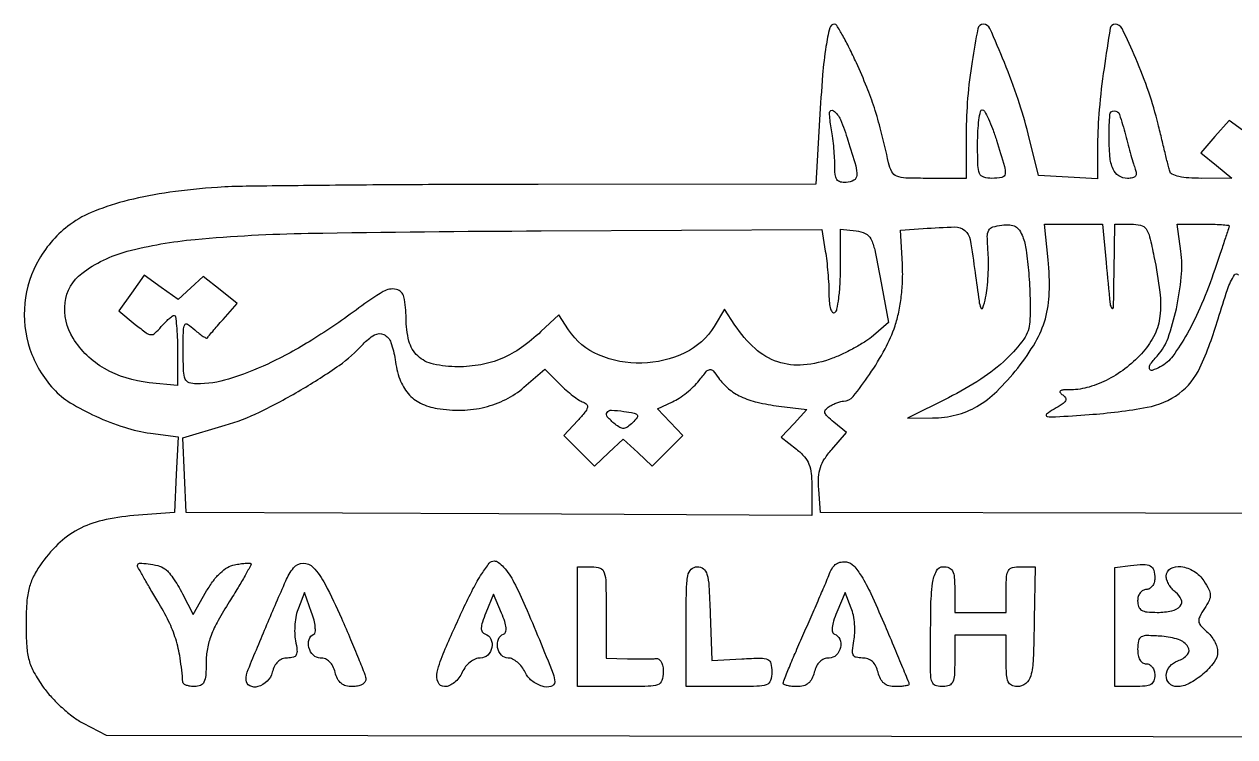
# Model space of a CAD drawing. Extents: x 15 to 505, y 24 to 153.
# Drawn here: x 15.2 to 227, y 24.2 to 149 of the extents above; entities that cross this region are included whole.
import ezdxf

# ---------------------------------------------------------------- set-up
doc = ezdxf.new("R2010")
doc.units = 0

msp = doc.modelspace()

# ---------------------------------------------------------------- linework, layer by layer
for points in [[(229.006578, 129.995316), (226.013155, 132.126821), (223.535901, 129.313411), (221.058646, 126.5), (223.779323, 124.254967), (226.5, 122.009934), (221.218615, 122.004967, -0.016895), (218.936663, 122.079949, -0.037932), (217.222414, 122.325828, -0.051587), (216.061208, 122.712408, -0.225517), (215.605887, 123.25, -0.004417), (215.398365, 124.06177, -0.000361), (214.876149, 126.189063, -0.000485), (214.257469, 128.727855, -0.000373), (213.586962, 131.5, 0.023649), (211.949339, 137.113387, 0.018908), (209.676687, 142.990957, 0.010765), (207.288695, 148.221317, 0.287817), (206.048013, 149, 0.366881), (205.208728, 148.288379, 0.005188), (204.118499, 141.259674, 0.013541), (203.274221, 134.041035, 0.022341), (203, 127.906892), (203, 121.895481), (197.818936, 122.19774), (192.637871, 122.5), (190.842357, 129.822765, 0.021315), (189.103107, 135.80189, 0.015608), (186.688187, 142.278281, 0.007353), (184.139138, 148.260114, 0.296579), (183.001489, 149, 0.358389), (182.040235, 148.209456, 0.009737), (181.024461, 142.458037, 0.018183), (180.256155, 136.030869, 0.020657), (180, 129.833219), (180, 122), (173.519052, 122, -0.007447), (169.424398, 122.06099, -0.085137), (167.84801, 122.379971, -0.184668), (166.995974, 123.149775, -0.062411), (166.418771, 124.75, 0.006302), (165.081822, 130.355804, 0.016267), (163.935226, 134.354414, 0.018445), (162.6206, 137.97073, 0.010464), (160.778533, 142.25, 0.008441), (159.546938, 144.837163, 0.013172), (158.391071, 147.017188, 0.007291), (157.363651, 148.776971, 0.26275), (156.968539, 149, 0.343869), (156.12565, 148.342575, 0.022702), (155.470605, 145.120871, 0.019154), (154.883679, 140.122509, 0.005324), (154.348013, 132.25), (153.702791, 121), (105.101395, 120.952788, 0.000909), (85.938984, 120.899334, 0.00122), (68.573535, 120.776942, 0.000837), (54.005149, 120.614325, 0.01294), (49, 120.420461, 0.018416), (40.630996, 119.568757, 0.027087), (33.377208, 118.155579, 0.031428), (27.456838, 116.263004, 0.065558), (23.222959, 113.932578, 0.103373), (17.76601, 107.843274, 0.10626), (15.2726, 100.137531, 0.10674), (16.170374, 92.11598, 0.105176), (20.297728, 85.131302, 0.069824), (23.235442, 82.716168, 0.030148), (27.719476, 80.333758, 0.029824), (32.708219, 78.407567, 0.043792), (37.292624, 77.376073), (42.085249, 76.73103), (41.792624, 70.115515), (41.5, 63.5), (34.342913, 62.942567, 0.037116), (28.855619, 62.10243, 0.06623), (24.586791, 60.503467, 0.070885), (21.078252, 57.93354, 0.049124), (17.909824, 54.163446, 0.038073), (16.689354, 52.054516, 0.054476), (15.969928, 50.018579, 0.042927), (15.607437, 47.536592, 0.014807), (15.5, 43.909411, 0.01491), (15.61488, 40.057862, 0.051791), (16.018923, 37.602998, 0.060824), (16.881102, 35.49423, 0.026349), (18.5, 32.925201, 0.0328), (19.94026, 31.146206, 0.022253), (21.79375, 29.312037, 0.022472), (23.751064, 27.694209, 0.041145), (25.5, 26.589059), (29.5, 24.5), (258.5, 24.206752, 0.000262)], [(268.25, 63.245746), (154.5, 63.5), (154.202787, 67.539516, -0.032339), (154.183906, 69.687977, -0.064472), (154.495552, 71.356674, -0.065631), (155.217191, 72.871902, -0.03465), (156.471345, 74.539516), (159.037117, 77.5), (156.821967, 79.319483, -0.018917), (155.674582, 80.336981, -0.134176), (155.295107, 80.96899, -0.250078), (155.411087, 81.497228, -0.075259), (156.053408, 82.05417, -0.027582), (156.683291, 82.405625, -0.0238), (157.379389, 82.705031, -0.024501), (158.037718, 82.915635, -0.061539), (158.536, 82.984687, 0.22302), (160.205109, 83.798459, 0.019525), (163.089459, 87.678456, 0.026014), (165.813211, 92.13906, 0.043902), (167.552508, 96.158086, 0.029157), (168.203341, 98.581346, 0.021471), (168.649435, 101.325468, 0.02091), (168.868737, 104.190189, 0.022862), (168.837707, 106.978758), (168.5, 112.913318), (172.5, 113.207484, -0.011311), (178.038203, 113.489003, -0.185329), (179.7585, 112.883699, -0.17537), (180.678979, 111.271399, -0.009909), (181.561442, 105.5, 0.002138), (182.242859, 100.527372, 0.063769), (182.577887, 99.306514, 0.696761), (182.917753, 99.320625, 0.025271), (183.395294, 101.103737, 0.025793), (183.668084, 102.798778, 0.013307), (183.842739, 104.940278, 0.013192), (183.90569, 107.157672, 0.019451), (183.833852, 109.103737, -0.012824), (183.698523, 111.800041, -0.125191), (183.950643, 112.903712, -0.204633), (184.655737, 113.489731, -0.043822), (186.249515, 113.816376, -0.043853), (187.644572, 113.85393, -0.112453), (188.608024, 113.571975, -0.120683), (189.313498, 112.916247, -0.054655), (189.891402, 111.785636, -0.056771), (190.49024, 109.439422, -0.013378), (190.934091, 105.410589, -0.01424), (191.176976, 100.957888, -0.018921), (191.129047, 96.903401, -0.142228), (190.081299, 93.8665, -0.050962), (187.044013, 90.379764, -0.04279), (182.540207, 86.834878, -0.029363), (176.902681, 83.587702), (169.731286, 80), (174.115643, 80.041916, 0.059118), (178.258692, 80.573703, 0.071244), (181.888581, 82.057325, 0.061267), (185.353936, 84.706123, 0.031187), (189.029902, 88.785474, 0.036008), (192.105163, 93.289332, 0.063621), (193.855456, 97.428749, 0.06146), (194.543303, 101.97381, 0.0314), (194.339061, 107.75), (193.72381, 114), (198.782311, 114), (203.840812, 114), (204.480505, 107.25, 0.000921), (205.184497, 99.964418, 0.164973), (205.497818, 99.272438, 0.673149), (205.777056, 99.379567, 0.001363), (205.883999, 105.75), (206, 114), (208.861948, 114, -0.060867), (210.529934, 113.796193, -0.180155), (211.467013, 113.155577, -0.0941), (212.098199, 111.76836, -0.010292), (212.861948, 108.333219, -0.018286), (213.88021, 102.087969, -0.059203), (213.90868, 97.893993, -0.083941), (212.981233, 94.656134, -0.068626), (210.993914, 91.64585, -0.045623), (208.164371, 88.961458, -0.045796), (204.898319, 86.838553, -0.048549), (201.51718, 85.45733, -0.071477), (198.348871, 84.984687, 0.013896), (197.035785, 84.941123, 0.1229), (196.487035, 84.768046, 0.453768), (196.439486, 84.48892, 0.080936), (196.889271, 84.089596, -0.118737), (197.387778, 83.575401, -0.275849), (197.385312, 83.05837, -0.112938), (196.806225, 82.45878, -0.017691), (195.389271, 81.604613, 0.042952), (194.062778, 80.710746, 0.649893), (194.16866, 80.313716, 0.055174), (195.651931, 80.243446, 0.001865), (201.5, 80.633658, 0.027198), (211.656223, 81.907141, 0.115334), (217.239959, 84.32587, 0.126534), (220.897298, 88.842672, 0.035642), (224.096293, 97.402394, -0.009787), (225.727515, 102.566233, -0.059128), (226.931656, 105.099845, -0.572823), (227.624442, 105.078098, -0.125407)]]:
    msp.add_lwpolyline(points, format="xyb")
for points in [[(159.317378, 128.662108, -0.00607), (160.665116, 124.198319, -0.081183), (160.867902, 122.503338, -0.264363), (160.344582, 121.66833, -0.105102), (159, 121.274953, -0.081189), (157.990342, 121.362851, -0.191796), (157.389558, 121.798917, -0.118294), (157.080545, 122.705629, -0.023246), (157, 124.437149, 0.015044), (156.955006, 125.932256, 0.009153), (156.816406, 127.694819, 0.009169), (156.614716, 129.439141, 0.015987), (156.375, 130.875, -0.04782), (156.105073, 133.516634, -0.620659), (156.780456, 133.856411, -0.133891), (157.995021, 132.290717, -0.022056)], [(185.317378, 128.662108, -0.004201), (186.713054, 124.101232, -0.103023), (186.822455, 122.789987, -0.322948), (186.253378, 122.17523, -0.049845), (184.5, 122, -0.072846), (183.064029, 122.210324, -0.224968), (182.354167, 122.85, -0.091609), (182.055253, 124.238228, -0.007344), (182, 128, -0.012794), (182.058869, 130.300309, -0.021059), (182.240105, 132.2375, -0.01643), (182.494722, 133.736486, -0.356464), (182.817378, 134, -0.274433), (183.214216, 133.764449, -0.015359), (183.888921, 132.431994, -0.020122), (184.613368, 130.707803, -0.013043)], [(207.863263, 129.628753, 0.00413), (208.330521, 127.835773, 0.004216), (208.824224, 126.063113, 0.004095), (209.278604, 124.530665, 0.017494), (209.588967, 123.628753, -0.068479), (209.76537, 122.874212, -0.201158), (209.608848, 122.375468, -0.171233), (209.116387, 122.086593, -0.047869), (208.213978, 122, -0.142913), (206.692366, 122.443986, -0.151657), (205.690448, 123.628769, -0.08052), (205.14896, 125.839073, -0.019892), (205, 129.581787, -0.020695), (205.146982, 133.131439, -0.385457), (205.900058, 133.836124, -0.327375), (206.825933, 133.180216, -0.018755)], [(155.353168, 109.280712, -0.012594), (155.593558, 107.55739, -0.007458), (155.797681, 105.491685, -0.00746), (155.93994, 103.422998, -0.012713), (155.988994, 101.690983, 0.021214), (156.057785, 100.173816, 0.054829), (156.272271, 99.100736, 0.115217), (156.599193, 98.550679, 0.353371), (157, 98.5, 0.209392), (157.393652, 99.069998, 0.015298), (157.70625, 100.994912, 0.019291), (157.927321, 103.39585, 0.013311), (158, 106.125439), (158, 113.132845), (160.75, 112.816422, -0.087039), (162.352645, 112.341313, -0.160295), (163.309738, 111.395015, -0.066513), (163.990994, 109.471293, -0.006479), (164.947344, 104.618124), (166.394688, 96.736247), (163.769986, 94.478574, -0.034763), (162.444849, 93.490163, -0.015724), (160.585748, 92.375953, -0.015481), (158.542184, 91.31848, -0.020441), (156.61578, 90.491067, -0.069402), (151.528083, 89.320041, -0.104315), (147.022563, 89.864374, -0.102022), (143.050852, 92.199214, -0.064079), (139.535514, 96.305454), (137.722387, 99.072636), (135.905416, 96.084866, -0.145481), (130.777141, 91.444611, -0.105881), (123.254626, 89.638993, -0.106504), (115.689095, 91.07527, -0.148818), (110.435392, 95.45826), (108.7021, 98.103598), (105.60105, 95.163752, -0.036795), (102.167823, 92.357999, -0.052782), (98.734007, 90.454637, -0.055087), (95.094476, 89.366137, -0.045168), (91.04966, 89, -0.053872), (86.77211, 89.462223, -0.135991), (84.027036, 90.910948, -0.142859), (82.499544, 93.511569, -0.061897), (82, 97.531385, 0.051748), (81.616353, 101.228341, 0.296153), (80.291483, 102.560501, 0.191374), (77.98992, 102.175177, 0.024313), (73.738446, 99.312103, -0.020671), (65.516222, 93.687576, -0.030149), (57.807348, 89.492854, -0.035028), (50.93589, 86.843244, -0.074638), (45.318499, 86, -0.084407), (44.027049, 86.21958, -0.214417), (43.352498, 86.859768, -0.088986), (43.058388, 88.228991, -0.008521), (43, 91.654988, -0.00379), (43.028707, 95.441651, -0.117112), (43.258427, 96.347636, -0.449062), (43.76295, 96.473865, -0.034158), (45.006131, 95.494452, 0.016298), (45.792938, 94.827727, 0.028053), (46.494597, 94.332833, 0.028571), (47.052241, 94.027416, 0.387497), (47.256131, 94.089464, -0.039597), (47.445253, 94.357099, -0.001884), (48.152093, 95.199552, -0.003081), (49.002192, 96.192553, -0.002212), (49.96376, 97.291989), (52.427521, 100.083978), (49.46376, 102.463118), (46.5, 104.842258), (44.314317, 102.807238), (42.128633, 100.772217), (39.141675, 102.899119), (36.154717, 105.02602), (33.93744, 101.912142), (31.720163, 98.798264), (34.610081, 96.436853, 0.010729), (36.511174, 94.950297, 0.139567), (37.341373, 94.633215, 0.212488), (38.055467, 94.878811, 0.02965), (39.160293, 96.037721, -0.016239), (39.839212, 96.789217, -0.021608), (40.506101, 97.423581, -0.019573), (41.090349, 97.894166, -0.161102), (41.410293, 98, -0.376468), (41.645518, 97.793644, -0.008655), (41.826773, 96.200126, -0.01496), (41.957576, 94.222058, -0.009028), (42, 91.872771), (42, 85.745541), (37.030368, 86.22306, -0.105899), (29.247365, 88.688781, -0.125956), (23.722076, 94.029449, -0.167562), (22.335216, 100.238459, -0.205371), (25.25, 105.360137, -0.098506), (33.21749, 109.227702, -0.04079), (45.066382, 111.310485, -0.019136), (64.861133, 112.384372, -0.002715), (105.614174, 112.812331), (154.728348, 113.061424)], [(226, 113.675152, -0.078378), (225.961191, 113.429096, -0.000491), (225.268723, 111.295684, -0.001988), (224.464785, 108.860038, -0.001265), (223.510545, 106.031004, -0.018695), (221.18845, 99.958424, -0.026919), (218.652826, 94.794538, -0.029716), (216.14427, 90.878141, -0.113052), (213.968625, 88.983208, -0.0435), (212.554585, 88.377929, -0.45274), (212.073002, 88.661881, -0.211255), (212.268222, 89.500913, -0.022647), (213.570574, 91.077984, 0.10094), (215.324423, 94.041581, 0.029248), (216.773033, 99.181901, 0.030199), (217.643895, 104.725116, 0.056895), (217.561493, 109.247972), (216.931114, 114), (221.465557, 114, -0.006717), (223.20421, 113.976642, -0.011163), (224.668007, 113.904576, -0.004913), (225.880842, 113.805701, -0.387756)], [(80.062447, 90.272869, 0.052732), (80.897568, 86.83741, 0.091912), (82.367741, 84.311689, 0.10085), (84.535573, 82.631557, 0.074496), (87.433948, 81.704432, 0.045862), (91.745271, 81.405545, 0.05438), (95.791149, 81.939012, 0.057247), (99.450263, 83.291804, 0.061157), (102.619073, 85.416488), (106.271979, 88.574175), (108.895605, 85.950549, 0.016427), (110.009446, 84.907586, 0.016565), (111.186341, 83.943017, 0.016608), (112.265051, 83.172537, 0.061971), (113.009615, 82.800638, -0.129614), (113.606181, 82.394916, -0.257445), (113.722798, 81.852612, -0.098812), (113.288771, 81.037164, -0.014345), (112.050033, 79.609871), (109.600067, 76.945388), (112.272727, 74.272727), (114.945388, 71.600067), (117.472694, 73.974347), (120, 76.348628), (122.527306, 73.974347), (125.054612, 71.600067), (127.727273, 74.272727), (130.399933, 76.945388), (128.183498, 79.304675), (125.967063, 81.663963), (128.622584, 82.873899, 0.03977), (129.782908, 83.518412, 0.022634), (131.078958, 84.466927, 0.022489), (132.3052, 85.546803, 0.034337), (133.25568, 86.597915, -0.010242), (134.584564, 88.217904, -0.183943), (135.164516, 88.534353, -0.258724), (135.704781, 88.324388, -0.020695), (136.667912, 87.063734, 0.065976), (138.405176, 85.17168, 0.064799), (140.585321, 83.783963, 0.052487), (143.437278, 82.798968, 0.025405), (147.241771, 82.118959), (152.125318, 81.5), (149.88308, 79.099057), (147.640841, 76.698115), (150.320421, 74.561493, -0.044684), (151.704246, 73.239779, -0.086852), (152.494957, 71.937776, -0.071054), (152.885913, 70.272798, -0.022194), (153, 67.703896), (153, 62.982922), (98.25, 63.241461), (43.5, 63.5), (43.209151, 70.037648), (42.918301, 76.575296), (50.326141, 78.754719, 0.041083), (56.346653, 81.077751, 0.020384), (63.568962, 84.940564, 0.020054), (70.27261, 89.256304, 0.055841), (74.461689, 92.957667, -0.076877), (76.451782, 94.572847, -0.248783), (78.098014, 94.639825, -0.198593), (79.345104, 93.251087, -0.051679)], [(121.638076, 79.209504, -0.03781), (120.769605, 78.46331, -0.139156), (120.097987, 78.212279, -0.149033), (119.422128, 78.359679, -0.045558), (118.550188, 78.958347, -0.036826), (117.201678, 80.256422, -0.345879), (117.152922, 81.007349, -0.258036), (117.938573, 81.401092, -0.02632), (120.087887, 81.200409, -0.011423), (121.900487, 80.891926, -0.181402), (122.423744, 80.570886, -0.341073), (122.425674, 80.108743, -0.033056)], [(39.776935, 53.637862, -0.082553), (40.372772, 53.117055, -0.018184), (41.199101, 52.03321, -0.018442), (42.072921, 50.694072, -0.016814), (42.874587, 49.252922), (44.730467, 45.635439), (47.095749, 49.745209, -0.028856), (48.270723, 51.538888, -0.044641), (49.500711, 52.922059, -0.053318), (50.749135, 53.867566, -0.088175), (51.980516, 54.339184, -0.012541), (52.9675, 54.503317, -0.018085), (53.84773, 54.594787, -0.013979), (54.566149, 54.623122, -0.199713), (54.79899, 54.529371, -0.335313), (54.836061, 54.278522, -0.00282), (53.823552, 52.451216, -0.008329), (52.585699, 50.330196, -0.005093), (51.058491, 47.867676, 0.014847), (49.089748, 44.550458, 0.035417), (47.88276, 41.953888, 0.045187), (47.232305, 39.639743, 0.045396), (47.0095, 37.25, -0.015578), (46.932256, 34.937317, -0.094563), (46.633543, 33.782438, -0.185759), (46.02879, 33.205582, -0.098936), (45, 33, -0.035568), (44.229916, 33.054851, -0.051876), (43.570575, 33.220312, -0.065516), (43.106479, 33.462149, -0.224381), (42.942384, 33.75, 0.019169), (42.451244, 38.001759, 0.036891), (41.679561, 41.341331, 0.038449), (40.450061, 44.44032, 0.022838), (38.543546, 47.928316, -0.003211), (37.185454, 50.196677, -0.004923), (36.040917, 52.180884, -0.001836), (35.082035, 53.896399, -0.127183), (35, 54.213692, -0.409475), (35.367809, 54.58751, -0.034056), (36.864954, 54.509769, -0.037288), (38.530014, 54.181757, -0.071252)], [(70.671277, 44.991019, -0.004099), (72.292035, 41.264039, -0.005815), (73.667753, 37.920799, -0.003436), (74.77181, 35.090036, -0.080583), (74.945757, 34.25, -0.188263), (74.783053, 33.773125, -0.094966), (74.281536, 33.367188, -0.072484), (73.519632, 33.092193, -0.050459), (72.608408, 33, -0.063382), (71.46918, 33.144996, -0.11005), (70.623923, 33.576922, -0.104882), (70.015949, 34.344052, -0.053868), (69.589356, 35.5, 0.054667), (69.193026, 36.568699, 0.085775), (68.612863, 37.355308, 0.098003), (67.865892, 37.832827, 0.093626), (66.980948, 38, -0.19822), (65.76667, 38.501076, -0.131808), (65.000508, 39.820912, -0.141895), (65.026794, 41.276541, -0.228671), (65.855327, 42.166667, 0.290487), (66.109817, 42.512953, 0.042065), (66.095398, 43.430208, 0.036831), (65.884404, 44.634594, 0.023309), (65.471492, 46), (64.232329, 49.5), (63.141079, 46.750429, 0.04553), (62.76625, 45.479608, 0.027659), (62.546658, 43.927169, 0.027579), (62.49921, 42.34966, 0.043107), (62.649914, 41.000429, -0.021102), (62.906749, 39.358853, -0.139413), (62.77246, 38.547574, -0.222984), (62.268978, 38.131248, -0.063118), (61.233408, 38, 0.090339), (60.326771, 37.834843, 0.099583), (59.571165, 37.362284, 0.087623), (58.988643, 36.577597, 0.054527), (58.589356, 35.5, -0.1403), (57.691358, 33.948513, -0.120503), (56.056851, 32.996345, -0.188885), (54.635975, 33.118466, -0.285306), (54, 34.142293, -0.097846), (54.363658, 35.98282, -0.002473), (57.650923, 43.865657, -0.003466), (60.94246, 51.502105, -0.062054), (62.308932, 53.792889, -0.226756), (63.970732, 54.622504, -0.210024), (65.736248, 53.882353, -0.071629), (67.83393, 50.923968, -0.013843)], [(100.871191, 51.25, -0.014853), (102.846741, 47.072891, -0.005919), (105.315525, 41.237396, -0.002547), (107.725864, 35.259953, -0.094833), (108, 33.827592, -0.346112), (107.347145, 32.997446, -0.138412), (105.804689, 33.05471, -0.088763), (103.973318, 34.029768, -0.119809), (102.818046, 35.5, 0.05602), (102.245644, 36.456106, 0.055346), (101.473225, 37.265625, 0.060448), (100.627236, 37.816895, 0.114691), (99.839485, 38, -0.211966), (98.672529, 38.517984, -0.138051), (98.006447, 39.85925, -0.141534), (98.145747, 41.3268, -0.221837), (99.049856, 42.183285, 0.243969), (99.40995, 42.554303, 0.096687), (99.482342, 43.282445, 0.055619), (99.255577, 44.37415, 0.020527), (98.705418, 45.849285), (97.311124, 49.165333), (95.95797, 45.898531, 0.016349), (95.341898, 44.261812, 0.071346), (95.152143, 43.247045, 0.150531), (95.317732, 42.615461, 0.175216), (95.802408, 42.232531, -0.20402), (96.820991, 41.331447, -0.160419), (97.00782, 39.855179, -0.155144), (96.279183, 38.521662, -0.193068), (94.978561, 38, 0.099216), (94.090323, 37.821994, 0.068524), (93.204205, 37.29994, 0.06243), (92.416428, 36.4986, 0.056219), (91.818046, 35.5, -0.056663), (91.23112, 34.52248, -0.059104), (90.446984, 33.717053, -0.064719), (89.575432, 33.180942, -0.105945), (88.731077, 33, -0.303296), (87.590108, 33.762218, -0.158125), (87.448768, 35.542387, -0.043842), (88.656092, 39.16074, -0.005778), (91.967137, 46.55058, -0.011324), (93.702397, 50.093534, -0.023656), (95.242561, 52.750198, -0.02466), (96.559372, 54.586924, -0.22874), (97.415066, 55, -0.166413), (98.136924, 54.752904, -0.041661), (99.067321, 53.898438, -0.037949), (100.025876, 52.685486, -0.030369)], [(117, 46), (117, 38), (120.75, 37.881517, 0.004846), (122.277352, 37.848075, 0.005242), (123.765625, 37.84552, 0.004956), (125.041324, 37.869351, 0.025141), (125.75, 37.925354, -0.197844), (126.238292, 37.794668, -0.109255), (126.643106, 37.315025, -0.076426), (126.911596, 36.533193, -0.044589), (127, 35.543837, -0.084449), (126.74802, 34.062579, -0.230664), (126.012924, 33.334795, -0.076979), (124.375088, 33.048002, -0.004923), (119.5, 33), (112, 33), (112, 43.5), (112, 54), (114.5, 54, -0.093656), (115.948613, 53.726255, -0.227396), (116.671875, 52.95, -0.071364), (116.953338, 51.210294, -0.004478)], [(135.209558, 45.792934), (135.5, 37.585868), (140.75, 37.867073, -0.008372), (144.062565, 37.988924, -0.108372), (145.267431, 37.749852, -0.237443), (145.829562, 37.072583, -0.056689), (146, 35.574139, -0.081867), (145.751882, 34.068925, -0.232413), (145.021601, 33.335805, -0.077928), (143.393434, 33.047799, -0.004884), (138.5, 33), (131, 33), (131, 43.5, -0.003668), (131.047035, 49.912126, -0.042483), (131.296656, 52.410412, -0.149433), (131.89359, 53.553737, -0.200876), (132.959558, 54, -0.170719), (134.015679, 53.628575, -0.158011), (134.64779, 52.665889, -0.052474), (134.984587, 50.614499, -0.005626)], [(165.583059, 44.156208, -0.001326), (167.276221, 40.161776, -0.002105), (168.702523, 36.731581, -0.000453), (169.939826, 33.712448, -0.097315), (170, 33.406208, -0.338669), (169.878199, 33.24701, -0.024098), (169.29747, 33.119324, -0.026097), (168.525222, 33.029292, -0.015971), (167.608408, 33, -0.063382), (166.46918, 33.144996, -0.11005), (165.623923, 33.576922, -0.104882), (165.015949, 34.344052, -0.053868), (164.589356, 35.5, 0.054242), (164.182974, 36.598661, 0.092086), (163.594483, 37.378735, 0.103036), (162.817265, 37.839861, 0.082721), (161.855948, 38, -0.056518), (160.754603, 38.12489, -0.223571), (160.23246, 38.534948, -0.145633), (160.089717, 39.337971, -0.021024), (160.350086, 41.000429, 0.042075), (160.503602, 42.349641, 0.026945), (160.464656, 43.927169, 0.027032), (160.257559, 45.479707, 0.044778), (159.897438, 46.750429), (158.844704, 49.5), (157.372497, 46.016619, 0.019929), (156.793863, 44.479416, 0.052655), (156.543414, 43.33226, 0.089791), (156.596825, 42.563495, 0.255496), (156.950144, 42.183285, -0.219308), (157.882266, 41.308758, -0.152284), (158.00419, 39.847436, -0.143557), (157.26896, 38.514847, -0.197889), (156.019052, 38, 0.093626), (155.134108, 37.832827, 0.098003), (154.387137, 37.355308, 0.085775), (153.806974, 36.568699, 0.054667), (153.410644, 35.5, -0.053868), (152.984051, 34.344052, -0.104882), (152.376077, 33.576922, -0.11005), (151.53082, 33.144996, -0.063382), (150.391592, 33, -0.023202), (149.475032, 33.042555, -0.037089), (148.70253, 33.172724, -0.042809), (148.14898, 33.360256, -0.298028), (148, 33.587998, -0.09659), (148.082786, 34.012547, -0.0014), (149.058833, 36.40086, -0.003791), (150.223104, 39.167377, -0.002485), (151.604537, 42.337998, 0.001185), (153.050345, 45.632959, 0.001365), (154.413757, 48.783718, 0.001223), (155.555549, 51.46025, 0.007929), (156.106149, 52.81934, -0.0546), (156.632367, 53.834693, -0.098374), (157.29147, 54.496492, -0.10867), (158.104452, 54.816346, -0.077801), (159.084671, 54.81934, -0.171883), (160.322617, 54.154776, -0.047627), (161.664148, 52.362342, -0.028662), (163.296585, 49.301937, -0.007283)], [(178, 50), (178, 46), (182.5, 46), (187, 46), (187, 50, -0.016108), (187.075062, 52.329376, -0.125467), (187.408024, 53.35449, -0.20156), (188.118481, 53.850324, -0.052932), (189.52838, 54), (192.056761, 54), (191.909482, 44.771943, -0.005437), (191.722172, 37.793071, -0.053335), (191.29931, 34.882525, -0.165064), (190.414275, 33.525831, -0.167952), (188.893011, 33, -0.116622), (187.932859, 33.227037, -0.178926), (187.355167, 33.844291, -0.085373), (187.069773, 35.075024, -0.014383), (187, 37.5), (187, 42), (182.5, 42), (178, 42), (178, 37.5, -0.013964), (177.930739, 35.020585, -0.090841), (177.638889, 33.8125, -0.188085), (177.035525, 33.214724, -0.102588), (176, 33, -0.059941), (174.789839, 33.1456, -0.192315), (174.141031, 33.60827, -0.123975), (173.826302, 34.54342, -0.019491), (173.75, 36.5, -0.003069), (173.812831, 46.735065, -0.028906), (174.120491, 51.118402, -0.086756), (174.784385, 53.2574, -0.281277), (176, 54, -0.094959), (177.021586, 53.804216, -0.184152), (177.625, 53.25, -0.098846), (177.925179, 52.150836, -0.017388)], [(213, 51.940983, -0.075715), (212.887055, 51.199409, -0.089148), (212.559375, 50.570164, -0.100726), (212.07204, 50.149516, -0.128528), (211.5, 50, 0.130775), (210.924246, 49.846791, 0.10214), (210.4375, 49.416667, 0.08892), (210.111864, 48.769411, 0.072314), (210, 48, 0.086932), (210.175143, 47.000254, 0.176148), (210.680123, 46.395307, 0.108772), (211.655067, 46.08321, 0.023284), (213.440983, 46, 0.051448), (215.962693, 46.260164, 0.15738), (217.438274, 47.100742, 0.292423), (217.63974, 48.261819, 0.136399), (216.652775, 49.511946, -0.057072), (216.020426, 50.09562, -0.046434), (215.485503, 50.847156, -0.04816), (215.120465, 51.644072, -0.083517), (215, 52.360243, -0.270881), (215.763178, 53.665572, -0.162003), (217.581417, 54.01799, -0.108183), (219.86099, 53.198017, -0.107899), (221.591957, 51.5, -0.025277), (222.470296, 49.999186, -0.115002), (222.719015, 49.024952, -0.121312), (222.504627, 48.068407, -0.029537), (221.693526, 46.655014, 0.023449), (220.856262, 45.236302, 0.14665), (220.694774, 44.418845, 0.162474), (221.018178, 43.691374, 0.030571), (222.078516, 42.664801, -0.051054), (222.813791, 41.892245, -0.04161), (223.435564, 40.933805, -0.043193), (223.861143, 39.943765, -0.080083), (224, 39.082368, -0.163111), (223.388945, 37.259076, -0.054582), (221.435369, 35.186312, -0.054307), (219.007378, 33.534382, -0.122843), (216.865141, 33, -0.205338), (215.523169, 33.575375, -0.203521), (215.00821, 34.947027, -0.161208), (215.608072, 36.530713, -0.146465), (217.05687, 37.51805, 0.137522), (218.714758, 38.60581, 0.336295), (218.808092, 39.976634, 0.170024), (217.168102, 41.231463, 0.061056), (214.241373, 41.807498, 0.012455), (211.662929, 41.929973, 0.12827), (210.634543, 41.686369, 0.226077), (210.142389, 41.023112, 0.048463), (210, 39.557498, 0.045179), (210.097353, 38.482282, 0.087686), (210.396628, 37.67625, 0.119757), (210.876087, 37.180624, 0.141839), (211.5, 37, -0.130775), (212.075754, 36.846791, -0.10214), (212.5625, 36.416667, -0.08892), (212.888136, 35.769411, -0.072314), (213, 35, -0.087745), (212.822713, 33.997538, -0.177212), (212.3125, 33.392857, -0.10769), (211.32428, 33.082184, -0.022514), (209.5, 33), (206, 33), (206, 43.433578), (206, 53.867155), (208.75, 54.219284, -0.022761), (211.040728, 54.407178, -0.132877), (212.20838, 54.13639, -0.206102), (212.80717, 53.38399, -0.06652)]]:
    msp.add_lwpolyline(points, format="xyb", close=True)

doc.saveas('drawing.dxf')
